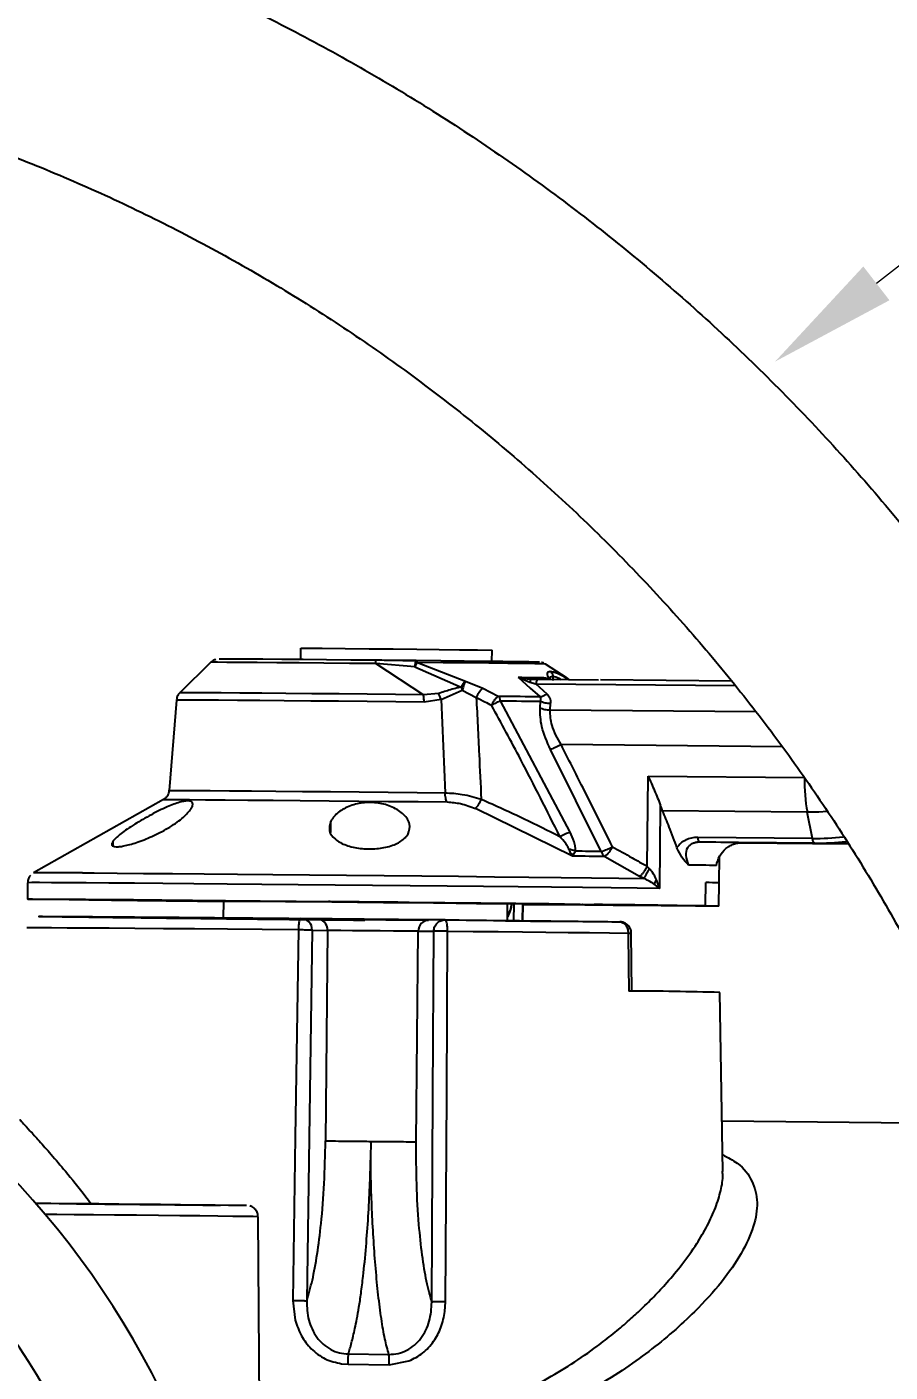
# Model space of a CAD drawing. Header units: millimetres. Extents: x 2448 to 4397, y 790 to 2168.
# Drawn here: x 3206.5 to 3273.9, y 1201.8 to 1306.9 of the extents above; entities that cross this region are included whole.
import ezdxf

# ---------------------------------------------------------------- set-up
doc = ezdxf.new("R2010")
doc.units = ezdxf.units.MM
doc.layers.add('AM_5', color=3, linetype='Continuous', lineweight=25)
doc.layers.add('标注', color=3, linetype='Continuous', lineweight=13)
doc.styles.add('SLDTEXTSTYLE1', font='txt.shx', dxfattribs={"width": 0.7, "bigfont": 'gbcbig.shx'})
doc.dimstyles.new('SLDDIMSTYLE12$0', dxfattribs={"dimtxt": 12, "dimasz": 10, "dimexe": 0, "dimexo": 0.0625, "dimgap": 0.875, "dimtad": 1, "dimdec": 1, "dimlfac": 1.8, "dimrnd": 1e-09, "dimzin": 12, "dimdsep": 46, "dimtxsty": 'SLDTEXTSTYLE1', "dimcen": 0.09, "dimdle": 8.16, "dimclrd": 3, "dimclre": 3, "dimadec": 0, "dimazin": 3, "dimtfac": 1, "dimtdec": 1, "dimtofl": 0, "dimtmove": 0, "dimatfit": 3, "dimfxl": 0, "dimfrac": 2, "dimtolj": 1, "dimlwd": 5, "dimlwe": 5, "dimarcsym": 0})
doc.dimstyles.new('SLDDIMSTYLE12$3', dxfattribs={"dimtxt": 12, "dimasz": 10, "dimexe": 0, "dimexo": 0.0625, "dimgap": 0.875, "dimtad": 1, "dimdec": 1, "dimlfac": 1.8, "dimrnd": 1e-09, "dimzin": 12, "dimdsep": 46, "dimtxsty": 'SLDTEXTSTYLE1', "dimcen": 0.09, "dimdle": 8.16, "dimclrd": 3, "dimclre": 3, "dimadec": 0, "dimazin": 3, "dimtfac": 1, "dimtdec": 1, "dimtofl": 0, "dimtmove": 0, "dimatfit": 3, "dimfxl": 0, "dimfrac": 2, "dimtolj": 1, "dimlwd": 5, "dimlwe": 5, "dimarcsym": 0})

# ---------------------------------------------------------------- blocks, each defined once
blk = doc.blocks.new('*D56')
at = {"layer": 'Defpoints', "color": 0, "transparency": 16777216}
for p in [(3156.38, 1331.76), (3156.38, 1170.64), (3470.4, 1160.77)]:
    blk.add_point(p, dxfattribs=at)
at = {"layer": '标注', "color": 3, "linetype": 'Continuous', "lineweight": 5, "transparency": 16777216}
for p, q in [((3156.38, 1170.7), (3156.38, 1331.76)), ((3460.4, 1331.76), (3166.38, 1331.76))]:
    blk.add_line(p, q, dxfattribs=at)
at = {"layer": '标注', "color": 3, "lineweight": 5, "transparency": 16777216}
blk.add_line((3470.4, 1160.83), (3470.4, 1331.76), dxfattribs=at)
at = {"layer": '标注', "color": 3, "transparency": 16777216}
for points in [[(3166.38, 1333.43), (3166.38, 1330.09), (3156.38, 1331.76)], [(3460.4, 1333.43), (3460.4, 1330.09), (3470.4, 1331.76)]]:
    blk.add_solid(points, dxfattribs=at)
at = {"layer": '标注', "color": 0, "transparency": 16777216, "insert": (3313.39, 1346.35), "char_height": 12, "attachment_point": 5, "style": 'SLDTEXTSTYLE1'}
blk.add_mtext('\\A1;{\\H2.28571x;315}', dxfattribs=at)
blk = doc.blocks.new('*D60')
at = {"layer": 'Defpoints', "color": 0, "transparency": 16777216}
for p in [(3420.38, 1272.29), (3690.58, 1272.29), (3156.38, 1170.64)]:
    blk.add_point(p, dxfattribs=at)
at = {"layer": '标注', "color": 3, "linetype": 'Continuous', "lineweight": 5, "transparency": 16777216}
for p, q in [((3420.45, 1272.29), (3690.58, 1272.29)), ((3690.58, 1180.64), (3690.58, 1262.29))]:
    blk.add_line(p, q, dxfattribs=at)
at = {"layer": '标注', "color": 3, "lineweight": 5, "transparency": 16777216}
blk.add_line((3156.44, 1170.64), (3690.58, 1170.64), dxfattribs=at)
at = {"layer": '标注', "color": 3, "transparency": 16777216}
for points in [[(3688.91, 1262.29), (3692.25, 1262.29), (3690.58, 1272.29)], [(3688.91, 1180.64), (3692.25, 1180.64), (3690.58, 1170.64)]]:
    blk.add_solid(points, dxfattribs=at)
at = {"layer": '标注', "color": 0, "transparency": 16777216, "insert": (3678.28, 1221.46), "char_height": 10, "attachment_point": 5, "rotation": 90, "style": 'SLDTEXTSTYLE1'}
blk.add_mtext('\\A1;{\\H2.28571x;115}', dxfattribs=at)
blk = doc.blocks.new('*D52')
at = {"layer": 'AM_5', "color": 3, "linetype": 'Continuous', "lineweight": 5, "transparency": 16777216}
blk.add_line((3306.54, 1312.84), (3272.85, 1286.84), dxfattribs=at)
at = {"layer": 'AM_5', "color": 3, "lineweight": 5, "transparency": 16777216}
for p, q in [((3205.48, 1234.9), (3205.66, 1234.9)), ((3205.57, 1234.81), (3205.57, 1234.99))]:
    blk.add_line(p, q, dxfattribs=at)
at = {"layer": 'AM_5', "color": 3, "transparency": 16777216}
blk.add_solid([(3271.83, 1288.16), (3273.87, 1285.52), (3264.94, 1280.73)], dxfattribs=at)
at = {"layer": 'Defpoints', "color": 0, "transparency": 16777216}
for p in [(3264.94, 1280.73), (3146.2, 1189.07)]:
    blk.add_point(p, dxfattribs=at)
at = {"layer": 'AM_5', "color": 0, "transparency": 16777216, "insert": (3289.45, 1308.33), "char_height": 12, "attachment_point": 5, "rotation": 37.6642, "style": 'SLDTEXTSTYLE1'}
blk.add_mtext('\\A1;%%C345', dxfattribs=at)

msp = doc.modelspace()

# ---------------------------------------------------------------- linework, layer by layer
at = {"color": 7, "linetype": 'Continuous', "lineweight": 25}
for p, q in [((3227.908, 1257.455), (3227.917, 1258.352)), ((3242.831, 1257.303), (3242.84, 1258.196)), ((3220.879, 1257.239), (3218.454, 1254.861)), ((3236.899, 1257.338), (3233.748, 1257.395)), ((3233.765, 1257.138), (3237.473, 1254.704)), ((3236.81, 1256.892), (3233.765, 1257.138)), ((3236.81, 1256.892), (3240.424, 1255.309)), ((3237.018, 1257.231), (3240.752, 1255.765)), ((3248.706, 1256.014), (3247.013, 1257.104)), ((3240.752, 1255.765), (3242.107, 1255.218)), ((3244.878, 1256.073), (3245.799, 1255.685)), ((3244.878, 1256.073), (3245.582, 1255.962)), ((3245.582, 1255.962), (3245.819, 1255.925)), ((3245.799, 1255.685), (3246.25, 1255.562)), ((3246.398, 1255.896), (3245.811, 1255.917)), ((3245.819, 1255.925), (3246.452, 1255.919)), ((3246.452, 1255.919), (3251.151, 1255.875)), ((3247.575, 1256.147), (3247.572, 1255.818)), ((3248.684, 1256.016), (3248.701, 1255.994)), ((3261.551, 1255.778), (3251.302, 1255.873)), ((3238.643, 1254.802), (3237.473, 1254.704)), ((3238.874, 1254.336), (3240.496, 1255.053)), ((3240.496, 1255.053), (3241.607, 1254.494)), ((3242.107, 1255.218), (3243.323, 1254.608)), ((3246.25, 1255.562), (3247.12, 1254.785)), ((3246.25, 1255.562), (3261.848, 1255.417)), ((3218.187, 1254.29), (3217.623, 1247.231)), ((3238.874, 1254.336), (3237.531, 1254.13)), ((3238.874, 1254.336), (3239.173, 1247.049)), ((3248.933, 1243.986), (3243.503, 1254.234)), ((3246.585, 1253.674), (3246.614, 1254.197)), ((3247.365, 1253.515), (3247.404, 1254.038)), ((3263.424, 1253.365), (3247.365, 1253.515)), ((3251.362, 1242.46), (3247.4, 1250.429)), ((3265.511, 1250.648), (3248.224, 1250.809)), ((3254.955, 1241.3), (3255.025, 1248.345)), ((3255.025, 1248.345), (3267.236, 1248.232)), ((3217.168, 1246.519), (3207.029, 1240.799)), ((3249.12, 1242.098), (3241.533, 1245.812)), ((3255.932, 1239.566), (3255.996, 1246.054)), ((3267.457, 1245.527), (3256.155, 1245.633)), ((3267.858, 1243.48), (3267.457, 1245.527)), ((3230.238, 1243.948), (3230.246, 1244.837)), ((3213.254, 1242.884), (3213.258, 1243.302)), ((3258.724, 1243.161), (3259.06, 1243.229)), ((3267.858, 1243.48), (3258.905, 1243.564)), ((3268.053, 1243.117), (3259.1, 1243.2)), ((3262.325, 1243.144), (3270.642, 1243.067)), ((3270.638, 1243.072), (3268.053, 1243.117)), ((3249.12, 1242.098), (3248.997, 1242.275)), ((3249.12, 1242.098), (3249.197, 1242.218)), ((3251.634, 1242.068), (3254.344, 1240.529)), ((3260.574, 1240.007), (3260.594, 1242.036)), ((3255.111, 1241.134), (3254.955, 1241.3)), ((3206.571, 1240.024), (3206.558, 1238.743)), ((3254.656, 1240.36), (3254.344, 1240.529)), ((3255.932, 1239.566), (3255.494, 1239.91)), ((3255.932, 1239.566), (3255.685, 1240.246)), ((3259.51, 1238.233), (3259.528, 1240.033)), ((3260.556, 1238.207), (3260.574, 1240.007)), ((3213.213, 1238.696), (3213.213, 1238.7)), ((3221.858, 1238.591), (3221.844, 1237.262)), ((3230.184, 1238.549), (3230.184, 1238.553)), ((3244.025, 1238.382), (3244.012, 1237.052)), ((3244.545, 1237.047), (3244.558, 1238.377)), ((3245.203, 1238.362), (3245.19, 1237.041)), ((3245.203, 1238.362), (3245.256, 1238.359)), ((3245.243, 1237.041), (3245.256, 1238.359)), ((3250.859, 1238.316), (3250.859, 1238.314)), ((3229.119, 1237.21), (3227.912, 1237.236)), ((3239.175, 1237.124), (3237.969, 1237.122)), ((3228.788, 1236.327), (3229.995, 1236.301)), ((3229.995, 1236.301), (3229.832, 1219.863)), ((3236.911, 1219.793), (3237.075, 1236.231)), ((3237.075, 1236.231), (3238.281, 1236.233)), ((3253.764, 1231.53), (3253.703, 1236.083)), ((3260.857, 1217.47), (3260.63, 1231.456)), ((3275.689, 1221.247), (3260.794, 1221.395)), ((3233.365, 1218.5), (3233.396, 1219.822)), ((3233.37, 1219.822), (3233.396, 1219.822)), ((3224.837, 1177.45), (3224.563, 1213.932)), ((3227.285, 1207.403), (3227.469, 1205.858)), ((3239.158, 1206.521), (3239.21, 1207.284)), ((3231.633, 1203.215), (3234.78, 1203.183)), ((3231.091, 1202.446), (3231.589, 1202.409)), ((3231.589, 1202.409), (3234.807, 1202.377)), ((3234.807, 1202.377), (3236.35, 1202.667))]:
    msp.add_line(p, q, dxfattribs=at)
at = {"color": 7, "linetype": 'Continuous', "lineweight": 25, "flags": 128}
for points in [[(3227.917, 1258.352), (3229.583, 1258.337), (3231.377, 1258.32), (3233.242, 1258.302), (3235.123, 1258.283), (3236.962, 1258.264), (3238.704, 1258.246), (3240.296, 1258.228), (3241.688, 1258.211), (3242.84, 1258.196)], [(3233.764, 1257.138), (3231.702, 1257.158), (3229.692, 1257.177), (3227.787, 1257.194), (3226.036, 1257.209), (3224.485, 1257.222), (3223.173, 1257.231), (3222.134, 1257.238), (3221.396, 1257.241), (3220.977, 1257.241), (3220.879, 1257.239)], [(3233.766, 1257.4), (3231.806, 1257.419), (3229.896, 1257.437), (3228.085, 1257.454), (3226.42, 1257.468), (3224.945, 1257.48), (3223.698, 1257.489), (3222.711, 1257.495), (3222.009, 1257.498), (3221.611, 1257.498), (3221.518, 1257.496)], [(3246.534, 1257.247), (3246.525, 1257.248), (3246.282, 1257.255), (3245.717, 1257.265), (3244.846, 1257.277), (3243.689, 1257.293), (3242.277, 1257.31), (3240.647, 1257.329), (3238.839, 1257.349), (3236.901, 1257.369)], [(3247.013, 1257.104), (3247.003, 1257.105), (3246.751, 1257.112), (3246.165, 1257.122), (3245.26, 1257.135), (3244.06, 1257.151), (3242.596, 1257.169), (3240.904, 1257.189), (3239.029, 1257.209), (3237.018, 1257.231)], [(3244.878, 1256.073), (3245.158, 1256.07), (3245.429, 1256.066), (3245.69, 1256.063), (3245.942, 1256.06), (3246.184, 1256.057), (3246.415, 1256.054), (3246.637, 1256.051), (3246.848, 1256.048)], [(3244.878, 1256.073), (3245.822, 1255.232), (3246.565, 1254.569)], [(3248.706, 1256.014), (3248.701, 1256.015), (3248.684, 1256.016)], [(3237.473, 1254.704), (3235.3, 1254.726), (3233.094, 1254.748), (3230.901, 1254.769), (3228.766, 1254.789), (3226.736, 1254.808), (3224.851, 1254.824), (3223.152, 1254.838), (3221.674, 1254.849), (3220.447, 1254.857), (3219.498, 1254.862), (3218.847, 1254.864), (3218.506, 1254.863), (3218.454, 1254.861)], [(3243.323, 1254.608), (3243.765, 1254.603), (3244.197, 1254.598), (3244.619, 1254.593), (3245.03, 1254.588), (3245.431, 1254.583), (3245.82, 1254.578), (3246.198, 1254.574), (3246.565, 1254.569)], [(3237.531, 1254.13), (3235.321, 1254.153), (3233.077, 1254.175), (3230.847, 1254.197), (3228.676, 1254.217), (3226.61, 1254.236), (3224.694, 1254.252), (3222.965, 1254.266), (3221.462, 1254.278), (3220.214, 1254.286), (3219.249, 1254.291), (3218.586, 1254.293), (3218.24, 1254.292), (3218.187, 1254.29)], [(3243.501, 1254.234), (3243.922, 1254.229), (3244.335, 1254.224), (3244.739, 1254.22), (3245.134, 1254.215), (3245.519, 1254.21), (3245.894, 1254.206), (3246.259, 1254.202), (3246.614, 1254.197)], [(3217.623, 1247.231), (3217.669, 1247.233), (3218.002, 1247.235), (3218.651, 1247.233), (3219.602, 1247.228), (3220.835, 1247.22), (3222.327, 1247.209), (3224.047, 1247.195), (3225.961, 1247.178), (3228.029, 1247.16), (3230.21, 1247.139), (3232.461, 1247.118), (3234.735, 1247.095), (3236.988, 1247.072), (3239.173, 1247.049)], [(3217.168, 1246.519), (3217.215, 1246.521), (3217.558, 1246.523), (3218.225, 1246.521), (3219.202, 1246.516), (3220.47, 1246.507), (3222.004, 1246.496), (3223.772, 1246.481), (3225.739, 1246.465), (3227.865, 1246.446), (3230.107, 1246.425), (3232.421, 1246.402), (3234.759, 1246.379), (3237.074, 1246.356), (3239.32, 1246.332)], [(3269.008, 1245.588), (3268.367, 1245.545), (3267.457, 1245.527)], [(3268.053, 1243.117), (3268.024, 1243.123), (3267.996, 1243.142), (3267.969, 1243.172), (3267.943, 1243.214), (3267.919, 1243.266), (3267.896, 1243.329), (3267.876, 1243.4), (3267.858, 1243.48)], [(3251.634, 1242.068), (3251.341, 1242.071), (3251.042, 1242.075), (3250.736, 1242.079), (3250.425, 1242.082), (3250.107, 1242.086), (3249.784, 1242.09), (3249.455, 1242.094), (3249.12, 1242.098)], [(3251.362, 1242.46), (3251.124, 1242.463), (3250.883, 1242.466), (3250.637, 1242.469), (3250.387, 1242.472), (3250.133, 1242.475), (3249.875, 1242.478), (3249.613, 1242.482), (3249.347, 1242.485)], [(3255.932, 1239.566), (3254.159, 1239.588), (3252.142, 1239.613), (3249.907, 1239.639), (3247.479, 1239.667), (3244.887, 1239.695), (3242.161, 1239.725), (3239.334, 1239.755), (3236.438, 1239.784), (3233.509, 1239.814), (3230.581, 1239.843), (3227.687, 1239.87), (3224.864, 1239.897), (3222.143, 1239.921), (3219.557, 1239.944), (3217.136, 1239.965), (3214.909, 1239.983), (3212.903, 1239.998), (3211.14, 1240.011), (3209.642, 1240.02), (3208.427, 1240.026), (3207.508, 1240.03), (3206.897, 1240.029), (3206.601, 1240.026), (3206.571, 1240.024)], [(3210.851, 1240.79), (3211.761, 1240.784), (3213.565, 1240.771), (3215.615, 1240.755), (3217.884, 1240.737), (3220.346, 1240.716), (3222.97, 1240.692), (3225.723, 1240.667), (3228.572, 1240.64), (3231.483, 1240.612), (3234.42, 1240.583), (3237.346, 1240.554), (3240.226, 1240.524), (3243.024, 1240.494), (3245.707, 1240.465), (3248.242, 1240.436), (3250.597, 1240.409), (3252.744, 1240.384), (3254.656, 1240.36)], [(3207.604, 1238.717), (3206.952, 1238.73), (3206.611, 1238.739), (3206.587, 1238.746), (3206.878, 1238.749), (3207.483, 1238.749), (3208.393, 1238.746), (3209.598, 1238.74), (3211.084, 1238.73), (3212.833, 1238.718), (3214.826, 1238.703), (3217.038, 1238.685), (3219.444, 1238.665), (3222.015, 1238.642), (3224.721, 1238.618), (3227.531, 1238.591), (3230.412, 1238.564), (3233.33, 1238.535), (3236.25, 1238.506), (3239.139, 1238.476), (3241.962, 1238.447), (3244.687, 1238.417), (3247.281, 1238.389), (3249.715, 1238.361), (3251.958, 1238.335), (3253.987, 1238.31), (3255.775, 1238.287), (3257.303, 1238.267), (3258.553, 1238.249), (3259.51, 1238.233)], [(3221.857, 1238.539), (3219.833, 1238.562), (3217.4, 1238.589), (3215.156, 1238.616), (3213.128, 1238.64), (3211.339, 1238.663), (3209.811, 1238.684), (3208.561, 1238.702), (3207.604, 1238.717)], [(3213.213, 1238.696), (3213.098, 1238.699), (3213.363, 1238.699), (3213.975, 1238.695), (3214.86, 1238.688), (3215.911, 1238.678), (3217.003, 1238.667), (3218.002, 1238.656), (3218.789, 1238.646), (3219.268, 1238.64)], [(3219.268, 1238.64), (3219.383, 1238.636), (3219.118, 1238.636), (3218.506, 1238.641), (3217.621, 1238.648), (3216.57, 1238.658), (3215.479, 1238.669), (3214.479, 1238.68), (3213.692, 1238.689), (3213.213, 1238.696)], [(3221.858, 1238.589), (3221.399, 1238.593), (3221.06, 1238.595), (3220.927, 1238.594), (3221.013, 1238.592), (3221.31, 1238.588), (3221.787, 1238.582), (3221.858, 1238.581)], [(3221.858, 1238.591), (3221.893, 1238.593), (3222.225, 1238.594), (3222.897, 1238.591), (3223.888, 1238.585), (3225.169, 1238.576), (3226.702, 1238.564), (3228.441, 1238.549), (3230.332, 1238.531), (3232.321, 1238.512), (3234.347, 1238.492), (3236.348, 1238.472), (3238.267, 1238.451), (3240.044, 1238.432), (3241.626, 1238.413), (3242.967, 1238.397), (3244.025, 1238.382)], [(3230.184, 1238.549), (3230.07, 1238.553), (3230.334, 1238.552), (3230.946, 1238.548), (3231.831, 1238.541), (3232.883, 1238.531), (3233.974, 1238.52), (3234.973, 1238.509), (3235.76, 1238.5), (3236.24, 1238.493)], [(3236.24, 1238.493), (3236.354, 1238.489), (3236.089, 1238.49), (3235.478, 1238.494), (3234.593, 1238.501), (3233.541, 1238.511), (3232.45, 1238.522), (3231.45, 1238.533), (3230.663, 1238.542), (3230.184, 1238.549)], [(3245.203, 1238.362), (3245.715, 1238.358), (3246.054, 1238.356), (3246.187, 1238.356), (3246.101, 1238.358), (3245.805, 1238.363), (3245.327, 1238.368), (3244.714, 1238.375), (3244.025, 1238.382)], [(3259.51, 1238.233), (3260.162, 1238.221), (3260.503, 1238.211), (3260.527, 1238.205), (3260.236, 1238.201), (3259.631, 1238.201), (3258.721, 1238.204), (3257.516, 1238.211), (3256.03, 1238.22), (3254.281, 1238.232), (3252.288, 1238.248), (3250.076, 1238.265), (3247.671, 1238.286), (3245.256, 1238.307)], [(3254.319, 1238.282), (3253.998, 1238.286), (3253.462, 1238.292), (3252.793, 1238.3), (3252.093, 1238.306), (3251.469, 1238.312), (3251.015, 1238.315), (3250.801, 1238.316), (3250.859, 1238.314)], [(3250.859, 1238.314), (3251.181, 1238.309), (3251.717, 1238.303), (3252.385, 1238.296), (3253.085, 1238.289), (3253.71, 1238.284), (3254.163, 1238.28), (3254.378, 1238.28), (3254.319, 1238.282)], [(3226.653, 1237.222), (3224.742, 1237.239), (3223.023, 1237.253), (3221.535, 1237.264), (3220.311, 1237.272), (3219.377, 1237.277), (3218.753, 1237.279), (3218.454, 1237.277), (3218.427, 1237.275)], [(3226.279, 1237.198), (3226.491, 1237.199), (3227.011, 1237.197), (3227.817, 1237.192), (3228.872, 1237.184), (3230.132, 1237.173), (3231.54, 1237.16), (3233.036, 1237.146), (3234.554, 1237.131), (3236.028, 1237.115), (3237.394, 1237.1), (3237.864, 1237.095)], [(3206.513, 1236.517), (3206.552, 1236.52), (3206.866, 1236.523), (3207.493, 1236.523), (3208.426, 1236.52), (3209.652, 1236.513), (3211.159, 1236.504), (3212.928, 1236.491), (3214.939, 1236.476), (3217.168, 1236.457), (3219.589, 1236.437), (3222.173, 1236.414), (3224.891, 1236.389), (3227.71, 1236.363)], [(3227.71, 1236.363), (3227.472, 1220.146), (3227.285, 1207.403)], [(3228.788, 1236.327), (3228.55, 1220.11), (3228.362, 1207.367)], [(3237.075, 1236.231), (3236.709, 1236.232), (3236.044, 1236.237), (3235.141, 1236.245), (3234.088, 1236.255), (3232.982, 1236.266), (3231.928, 1236.277), (3231.026, 1236.287), (3230.361, 1236.296), (3229.995, 1236.301)], [(3238.132, 1207.27), (3238.216, 1223.489), (3238.281, 1236.233)], [(3239.21, 1207.284), (3239.294, 1223.504), (3239.361, 1236.247)], [(3239.361, 1236.247), (3241.361, 1236.226), (3243.316, 1236.206), (3245.213, 1236.185), (3247.042, 1236.165), (3248.792, 1236.145), (3250.453, 1236.126), (3252.014, 1236.107), (3253.467, 1236.09)], [(3253.467, 1236.09), (3253.501, 1233.556), (3253.528, 1231.566)], [(3207.186, 1214.993), (3207.606, 1214.992), (3208.378, 1214.988), (3209.416, 1214.98), (3210.682, 1214.97), (3212.126, 1214.957), (3213.692, 1214.942), (3215.321, 1214.926), (3216.95, 1214.91), (3218.517, 1214.893), (3219.961, 1214.877), (3221.226, 1214.863), (3222.265, 1214.85), (3223.036, 1214.839), (3223.512, 1214.831), (3223.671, 1214.826)], [(3209.022, 1214.971), (3209.022, 1214.971), (3209.179, 1214.967), (3209.645, 1214.959), (3210.396, 1214.949), (3211.393, 1214.937), (3212.588, 1214.924), (3213.919, 1214.909), (3215.321, 1214.895)], [(3215.321, 1214.895), (3216.723, 1214.882), (3218.055, 1214.869), (3219.249, 1214.859), (3220.247, 1214.851), (3220.997, 1214.846), (3221.463, 1214.845), (3221.621, 1214.846)], [(3224.563, 1213.932), (3224.512, 1213.935), (3224.173, 1213.942), (3223.526, 1213.952), (3222.595, 1213.964), (3221.41, 1213.979), (3220.014, 1213.995), (3218.455, 1214.012), (3216.787, 1214.029), (3215.068, 1214.047), (3213.358, 1214.063), (3211.715, 1214.078), (3210.197, 1214.092), (3208.856, 1214.103), (3207.945, 1214.11)]]:
    msp.add_lwpolyline(points, dxfattribs=at)
at = {"color": 7, "linetype": 'Continuous', "lineweight": 25}
for centre, radius, start, end in [((3238.216, 1256.261), 1.541, 141.02718, 155.85543), ((3236.844, 1257.203), 0.176, 9.15304, 71.18066), ((3241.987, 1254.531), 1.746, 135.02485, 153.53385), ((3243.582, 1253.664), 2.142, 133.50192, 157.21721), ((3242.604, 1254.03), 0.923, 12.74472, 38.73483), ((3280.966, 1247.994), 13.732, 179.00735, 190.34641), ((3240.049, 1247.247), 2.064, 315.96973, 340.40994), ((3256.383, 994.251), 248.964, 88.63245, 89.37469), ((3268.025, 1261.457), 17.977, 269.46721, 277.13383), ((3268.223, 1261.427), 18.311, 269.46742, 277.09332), ((3248.731, 1241.257), 1.374, 63.36173, 85.31069), ((3248.822, 1241.269), 1.021, 68.44078, 80.12527), ((3249.751, 1247.345), 5.144, 288.24589, 298.84642), ((3252.168, 1242.728), 0.85, 198.39146, 231.03853), ((3250.393, 1243.649), 2.01, 308.11923, 336.27057), ((3254.941, 993.029), 248.397, 88.75198, 89.25514), ((3208.464, 1033.756), 207.048, 89.33921, 90.397), ((3256.62, 1239.493), 1.201, 141.17844, 159.68658), ((3259.472, 1217.017), 23.016, 87.25703, 89.86151), ((3156.377, 1170.555), 67.5, 10.54851, 92.46086), ((3242.988, 1238.428), 1.382, 318.07056, 357.96119), ((3227.896, 1236.344), 0.892, 358.94916, 88.97148), ((3229.103, 1236.318), 0.892, 358.94916, 88.97148), ((3237.967, 1236.23), 0.892, 89.88976, 179.91207), ((3248.873, 1627.608), 390.587, 269.26834, 269.83804), ((3239.012, 1221.93), 14.322, 88.60341, 92.92198), ((3251.378, 862.442), 369.13, 88.5638, 89.66629), ((3156.377, 1170.553), 59.613, 13.09228, 89.91829), ((3156.377, 1170.566), 52.929, 13.09228, 89.91829)]:
    msp.add_arc(centre, radius, start, end, dxfattribs=at)
for points, knots in [([(3004.749, 1193.304), (3004.581, 1192.123), (3004.103, 1188.762), (3003.535, 1183.195), (3003.134, 1176.603), (3003.021, 1170), (3003.191, 1163.399), (3003.646, 1156.81), (3004.383, 1150.248), (3005.403, 1143.723), (3006.702, 1137.248), (3008.28, 1130.836), (3010.131, 1124.497), (3012.254, 1118.243), (3014.644, 1112.087), (3017.297, 1106.04), (3020.208, 1100.112), (3023.371, 1094.315), (3026.781, 1088.66), (3030.432, 1083.156), (3034.316, 1077.815), (3038.426, 1072.646), (3042.755, 1067.659), (3047.294, 1062.863), (3052.036, 1058.267), (3056.972, 1053.879), (3062.091, 1049.708), (3067.386, 1045.761), (3072.845, 1042.045), (3078.46, 1038.568), (3084.219, 1035.336), (3090.112, 1032.355), (3096.127, 1029.63), (3102.254, 1027.167), (3108.482, 1024.97), (3114.799, 1023.043), (3121.192, 1021.39), (3127.651, 1020.014), (3134.163, 1018.917), (3140.717, 1018.101), (3147.299, 1017.568), (3153.898, 1017.319), (3160.502, 1017.355), (3167.098, 1017.674), (3173.674, 1018.278), (3180.219, 1019.164), (3186.719, 1020.331), (3193.162, 1021.776), (3199.538, 1023.498), (3205.833, 1025.492), (3212.037, 1027.756), (3218.138, 1030.285), (3224.124, 1033.074), (3229.984, 1036.118), (3235.708, 1039.412), (3241.285, 1042.949), (3246.704, 1046.723), (3251.956, 1050.726), (3257.031, 1054.952), (3261.919, 1059.393), (3266.611, 1064.04), (3271.099, 1068.884), (3275.374, 1073.918), (3279.428, 1079.13), (3283.255, 1084.513), (3286.846, 1090.055), (3290.195, 1095.747), (3293.296, 1101.577), (3296.143, 1107.536), (3298.731, 1113.611), (3301.055, 1119.793), (3303.111, 1126.069), (3304.894, 1132.427), (3306.402, 1138.856), (3307.632, 1145.345), (3308.582, 1151.88), (3309.249, 1158.45), (3309.633, 1165.043), (3309.733, 1171.646), (3309.548, 1178.247), (3309.079, 1184.834), (3308.327, 1191.395), (3307.293, 1197.918), (3305.98, 1204.39), (3304.389, 1210.799), (3302.523, 1217.134), (3300.387, 1223.383), (3297.984, 1229.534), (3295.318, 1235.576), (3292.394, 1241.497), (3289.218, 1247.287), (3285.796, 1252.935), (3282.133, 1258.43), (3278.238, 1263.763), (3274.117, 1268.923), (3269.777, 1273.901), (3265.227, 1278.687), (3260.475, 1283.273), (3255.53, 1287.65), (3250.402, 1291.811), (3245.099, 1295.746), (3239.631, 1299.45), (3234.009, 1302.915), (3228.243, 1306.134), (3222.344, 1309.102), (3216.322, 1311.814), (3210.19, 1314.264), (3203.957, 1316.447), (3197.637, 1318.361), (3191.24, 1320), (3184.778, 1321.362), (3178.263, 1322.445), (3171.708, 1323.247), (3165.125, 1323.765), (3158.525, 1324), (3151.921, 1323.95), (3145.326, 1323.616), (3138.751, 1322.999), (3132.209, 1322.099), (3125.711, 1320.918), (3119.271, 1319.458), (3112.899, 1317.723), (3106.608, 1315.715), (3100.409, 1313.437), (3094.314, 1310.895), (3088.334, 1308.093), (3082.48, 1305.037), (3076.763, 1301.731), (3071.194, 1298.182), (3065.783, 1294.396), (3060.54, 1290.381), (3055.474, 1286.144), (3050.596, 1281.693), (3045.914, 1277.036), (3041.436, 1272.182), (3037.172, 1267.139), (3033.129, 1261.918), (3029.314, 1256.527), (3025.735, 1250.977), (3022.398, 1245.278), (3019.31, 1239.441), (3016.476, 1233.476), (3013.901, 1227.395), (3011.59, 1221.208), (3009.548, 1214.928), (3007.778, 1208.566), (3006.286, 1202.133), (3005.324, 1197.034), (3004.868, 1194.081), (3004.749, 1193.304)], [0, 0, 0, 0, 0.00371707, 0.01057073, 0.01742476, 0.02427878, 0.03113281, 0.03798684, 0.04484087, 0.0516949, 0.05854893, 0.06540296, 0.07225699, 0.07911102, 0.08596505, 0.09281907, 0.0996731, 0.10652713, 0.11338116, 0.12023519, 0.12708922, 0.13394325, 0.14079728, 0.14765131, 0.15450534, 0.16135937, 0.1682134, 0.17506743, 0.18192146, 0.18877549, 0.19562952, 0.20248355, 0.20933758, 0.21619161, 0.22304564, 0.22989967, 0.2367537, 0.24360773, 0.25046176, 0.25731579, 0.26416982, 0.27102385, 0.27787788, 0.28473191, 0.29158594, 0.29843997, 0.305294, 0.31214803, 0.31900206, 0.32585609, 0.33271012, 0.33956415, 0.34641818, 0.35327221, 0.36012624, 0.36698027, 0.3738343, 0.38068833, 0.38754236, 0.39439639, 0.40125042, 0.40810445, 0.41495848, 0.42181251, 0.42866653, 0.43552056, 0.44237459, 0.44922862, 0.45608265, 0.46293668, 0.46979071, 0.47664474, 0.48349877, 0.4903528, 0.49720683, 0.50406086, 0.51091488, 0.51776891, 0.52462294, 0.53147697, 0.538331, 0.54518503, 0.55203906, 0.55889309, 0.56574712, 0.57260114, 0.57945517, 0.5863092, 0.59316323, 0.60001726, 0.60687129, 0.61372532, 0.62057935, 0.62743338, 0.63428741, 0.64114144, 0.64799547, 0.6548495, 0.66170352, 0.66855755, 0.67541158, 0.68226561, 0.68911964, 0.69597367, 0.7028277, 0.70968173, 0.71653576, 0.72338979, 0.73024382, 0.73709785, 0.74395188, 0.75080591, 0.75765994, 0.76451397, 0.771368, 0.77822203, 0.78507606, 0.79193009, 0.79878412, 0.80563816, 0.81249219, 0.81934622, 0.82620025, 0.83305428, 0.83990831, 0.84676234, 0.85361637, 0.8604704, 0.86732443, 0.87417846, 0.88103249, 0.88788652, 0.89474054, 0.90159457, 0.9084486, 0.91530263, 0.92215666, 0.92901069, 0.93586472, 0.94271875, 0.94957278, 0.95642681, 0.96328084, 0.97013487, 0.9769889, 0.98384293, 0.99069696, 0.99755098, 1, 1, 1, 1]), ([(3124.233, 1302.064), (3125.661, 1302.411), (3129.098, 1303.246), (3134.615, 1304.248), (3140.758, 1305.113), (3146.937, 1305.685), (3153.134, 1305.976), (3159.338, 1305.983), (3165.537, 1305.705), (3171.716, 1305.143), (3177.862, 1304.299), (3183.964, 1303.174), (3190.007, 1301.771), (3195.98, 1300.092), (3201.87, 1298.141), (3207.664, 1295.923), (3213.35, 1293.441), (3218.917, 1290.701), (3224.352, 1287.709), (3229.645, 1284.471), (3234.783, 1280.994), (3239.757, 1277.286), (3244.556, 1273.353), (3249.169, 1269.204), (3253.588, 1264.848), (3257.802, 1260.295), (3261.803, 1255.553), (3265.582, 1250.633), (3269.133, 1245.545), (3272.446, 1240.299), (3275.515, 1234.907), (3278.334, 1229.38), (3280.897, 1223.73), (3283.198, 1217.968), (3285.233, 1212.107), (3286.997, 1206.159), (3288.487, 1200.136), (3289.699, 1194.051), (3290.629, 1187.917), (3291.286, 1181.747), (3291.628, 1175.554), (3291.748, 1171.271), (3291.673, 1169.059), (3291.668, 1168.913)], [0, 0, 0, 0, 0.0178666, 0.0430042, 0.0681417, 0.0932792, 0.1184167, 0.1435543, 0.1686918, 0.1938293, 0.2189668, 0.2441044, 0.2692419, 0.2943794, 0.319517, 0.3446545, 0.369792, 0.3949295, 0.4200671, 0.4452046, 0.4703421, 0.4954797, 0.5206172, 0.5457547, 0.5708923, 0.5960298, 0.6211673, 0.6463048, 0.6714424, 0.6965799, 0.7217174, 0.746855, 0.7719925, 0.79713, 0.8222676, 0.8474051, 0.8725426, 0.8976802, 0.9228177, 0.9479552, 0.9730928, 0.9982303, 1, 1, 1, 1]), ([(3221.276, 1257.462), (3221.239, 1257.452), (3221.139, 1257.423), (3220.995, 1257.351), (3220.922, 1257.264), (3220.894, 1257.232)], [0, 0, 0, 0, 0.2609504, 0.7233234, 1, 1, 1, 1]), ([(3236.901, 1257.369), (3236.279, 1257.375), (3235.236, 1257.386), (3234.189, 1257.396), (3233.766, 1257.4)], [0, 0, 0, 0, 0.5961974, 1, 1, 1, 1]), ([(3236.901, 1257.369), (3236.892, 1257.365), (3236.873, 1257.356), (3236.86, 1257.275), (3236.823, 1257.13), (3236.814, 1256.975), (3236.81, 1256.892)], [0, 0, 0, 0, 0.2100867, 0.4354712, 0.6954439, 1, 1, 1, 1]), ([(3246.886, 1257.169), (3246.874, 1257.175), (3246.824, 1257.201), (3246.75, 1257.22), (3246.705, 1257.229), (3246.691, 1257.232)], [0, 0, 0, 0, 0.1840892, 0.7448256, 1, 1, 1, 1]), ([(3240.752, 1255.765), (3240.736, 1255.726), (3240.704, 1255.648), (3240.64, 1255.475), (3240.576, 1255.293), (3240.528, 1255.151), (3240.504, 1255.077), (3240.497, 1255.056), (3240.496, 1255.053)], [0, 0, 0, 0, 0.2498824, 0.4997694, 0.7496604, 0.9255481, 0.9908934, 1, 1, 1, 1]), ([(3245.819, 1255.925), (3245.817, 1255.922), (3245.814, 1255.916), (3245.808, 1255.867), (3245.803, 1255.792), (3245.8, 1255.72), (3245.799, 1255.685)], [0, 0, 0, 0, 0.25096798, 0.50425433, 0.75535715, 1, 1, 1, 1]), ([(3246.848, 1256.048), (3246.901, 1256.043), (3246.982, 1256.036), (3247.133, 1255.989), (3247.221, 1255.95), (3247.264, 1255.931)], [0, 0, 0, 0, 0.4918514, 0.7535128, 1, 1, 1, 1]), ([(3247.377, 1256.529), (3247.27, 1256.5), (3247.056, 1256.442), (3247.194, 1256.101), (3247.264, 1255.931)], [0, 0, 0, 0, 0.4984638, 1, 1, 1, 1]), ([(3247.377, 1255.942), (3247.373, 1255.954), (3247.313, 1256.127), (3247.449, 1256.137), (3247.575, 1256.147)], [0, 0, 0, 0, 0.0684547, 1, 1, 1, 1]), ([(3248.82, 1255.903), (3248.508, 1256.079), (3247.89, 1256.428), (3247.547, 1256.496), (3247.377, 1256.529)], [0, 0, 0, 0, 0.5045108, 1, 1, 1, 1]), ([(3247.377, 1256.529), (3247.406, 1256.507), (3247.465, 1256.461), (3247.528, 1256.365), (3247.569, 1256.259), (3247.573, 1256.184), (3247.576, 1256.147)], [0, 0, 0, 0, 0.24926267, 0.50442706, 0.75727034, 1, 1, 1, 1]), ([(3247.575, 1256.147), (3247.721, 1256.13), (3247.885, 1256.112), (3248.203, 1255.923), (3248.238, 1255.902)], [0, 0, 0, 0, 0.88864902, 1, 1, 1, 1]), ([(3248.701, 1255.994), (3248.713, 1255.983), (3248.737, 1255.963), (3248.793, 1255.923), (3248.82, 1255.903)], [0, 0, 0, 0, 0.5174709, 1, 1, 1, 1]), ([(3218.539, 1254.918), (3218.482, 1254.873), (3218.345, 1254.765), (3218.223, 1254.542), (3218.208, 1254.374), (3218.203, 1254.308)], [0, 0, 0, 0, 0.301277, 0.7249479, 1, 1, 1, 1]), ([(3240.424, 1255.309), (3240.321, 1255.287), (3240.038, 1255.227), (3239.436, 1255.053), (3238.954, 1254.9), (3238.643, 1254.802)], [0, 0, 0, 0, 0.1685681, 0.4640042, 1, 1, 1, 1]), ([(3238.874, 1254.336), (3238.84, 1254.421), (3238.771, 1254.59), (3238.686, 1254.732), (3238.643, 1254.802)], [0, 0, 0, 0, 0.5021576, 1, 1, 1, 1]), ([(3240.424, 1255.309), (3240.424, 1255.309), (3240.424, 1255.309), (3240.424, 1255.309), (3240.424, 1255.309), (3240.435, 1255.269), (3240.458, 1255.185), (3240.483, 1255.098), (3240.496, 1255.053)], [0, 0, 0, 0, 0.0000335, 0.000106, 0.0003683, 0.001362, 0.4820163, 1, 1, 1, 1]), ([(3242.803, 1253.883), (3242.844, 1253.963), (3242.9, 1254.072), (3242.991, 1254.218), (3243.082, 1254.355), (3243.205, 1254.508), (3243.284, 1254.574), (3243.324, 1254.607)], [0, 0, 0, 0, 0.2498451, 0.3419699, 0.5003268, 0.7501647, 1, 1, 1, 1]), ([(3246.565, 1254.569), (3246.607, 1254.571), (3246.693, 1254.574), (3246.835, 1254.617), (3246.98, 1254.685), (3247.074, 1254.752), (3247.12, 1254.785)], [0, 0, 0, 0, 0.2474529, 0.4999677, 0.7524992, 1, 1, 1, 1]), ([(3247.12, 1254.785), (3247.208, 1254.684), (3247.393, 1254.469), (3247.4, 1254.187), (3247.404, 1254.038)], [0, 0, 0, 0, 0.471381, 1, 1, 1, 1]), ([(3241.607, 1254.494), (3241.679, 1253.007), (3241.809, 1250.361), (3241.937, 1247.715), (3241.993, 1246.555)], [0, 0, 0, 0, 0.5617548, 1, 1, 1, 1]), ([(3241.607, 1254.494), (3241.828, 1254.383), (3242.228, 1254.182), (3242.625, 1253.976), (3242.803, 1253.884)], [0, 0, 0, 0, 0.5530907, 1, 1, 1, 1]), ([(3248.131, 1243.637), (3247.128, 1245.643), (3245.405, 1249.089), (3243.57, 1252.47), (3242.803, 1253.884)], [0, 0, 0, 0, 0.5820752, 1, 1, 1, 1]), ([(3246.614, 1254.197), (3246.637, 1254.268), (3246.669, 1254.368), (3246.63, 1254.496), (3246.586, 1254.546), (3246.565, 1254.569)], [0, 0, 0, 0, 0.5578773, 0.7889784, 1, 1, 1, 1]), ([(3247.4, 1250.429), (3247.13, 1251.031), (3246.63, 1252.147), (3246.599, 1253.193), (3246.585, 1253.674)], [0, 0, 0, 0, 0.5395057, 1, 1, 1, 1]), ([(3247.365, 1253.515), (3247.298, 1253.512), (3247.162, 1253.506), (3246.954, 1253.535), (3246.753, 1253.589), (3246.641, 1253.646), (3246.585, 1253.674)], [0, 0, 0, 0, 0.2424888, 0.4944094, 0.7492399, 1, 1, 1, 1]), ([(3247.404, 1254.038), (3247.335, 1254.035), (3247.195, 1254.028), (3246.982, 1254.057), (3246.781, 1254.111), (3246.669, 1254.169), (3246.614, 1254.197)], [0, 0, 0, 0, 0.24650305, 0.50000514, 0.75350455, 1, 1, 1, 1]), ([(3248.224, 1250.809), (3247.947, 1251.309), (3247.44, 1252.225), (3247.388, 1253.112), (3247.365, 1253.515)], [0, 0, 0, 0, 0.54481002, 1, 1, 1, 1]), ([(3248.224, 1250.809), (3248.152, 1250.77), (3248.006, 1250.69), (3247.778, 1250.58), (3247.566, 1250.488), (3247.455, 1250.448), (3247.4, 1250.429)], [0, 0, 0, 0, 0.2471244, 0.5027753, 0.7569558, 1, 1, 1, 1]), ([(3252.233, 1242.84), (3251.473, 1244.375), (3250.153, 1247.04), (3248.798, 1249.686), (3248.224, 1250.809)], [0, 0, 0, 0, 0.5757941, 1, 1, 1, 1]), ([(3255.025, 1248.345), (3255.195, 1247.966), (3255.542, 1247.186), (3255.842, 1246.438), (3255.996, 1246.054)], [0, 0, 0, 0, 0.4867384, 1, 1, 1, 1]), ([(3217.609, 1247.244), (3217.603, 1247.161), (3217.59, 1246.987), (3217.461, 1246.769), (3217.317, 1246.611), (3217.214, 1246.551), (3217.175, 1246.528)], [0, 0, 0, 0, 0.2796357, 0.58935903, 0.84568764, 1, 1, 1, 1]), ([(3219.34, 1245.801), (3219.387, 1245.891), (3219.477, 1246.062), (3219.466, 1246.251), (3219.353, 1246.372), (3219.139, 1246.422), (3218.837, 1246.402), (3218.314, 1246.284), (3217.43, 1245.949), (3216.177, 1245.329), (3214.899, 1244.589), (3213.799, 1243.854), (3213.434, 1243.481), (3213.258, 1243.302)], [0, 0, 0, 0, 0.0639786, 0.1218211, 0.1774323, 0.2306963, 0.2827302, 0.3360924, 0.449634, 0.5803058, 0.7241629, 0.8675599, 1, 1, 1, 1]), ([(3236.293, 1243.85), (3236.364, 1244.097), (3236.507, 1244.593), (3236.024, 1245.349), (3235.268, 1245.865), (3234.533, 1246.13), (3233.977, 1246.251), (3233.411, 1246.299), (3232.849, 1246.278), (3232.297, 1246.19), (3231.57, 1245.978), (3230.732, 1245.533), (3230.415, 1245.078), (3230.246, 1244.837)], [0, 0, 0, 0, 0.1426319, 0.2854821, 0.4161443, 0.4747377, 0.529504, 0.5816768, 0.6338546, 0.6858561, 0.7410149, 0.8625746, 1, 1, 1, 1]), ([(3239.173, 1247.049), (3239.621, 1247.025), (3240.572, 1246.975), (3241.502, 1246.7), (3241.993, 1246.555)], [0, 0, 0, 0, 0.4713852, 1, 1, 1, 1]), ([(3239.32, 1246.332), (3239.672, 1246.304), (3240.431, 1246.245), (3241.149, 1245.963), (3241.533, 1245.812)], [0, 0, 0, 0, 0.4644483, 1, 1, 1, 1]), ([(3241.993, 1246.555), (3243.114, 1246.054), (3245.182, 1245.13), (3247.205, 1244.106), (3248.131, 1243.637)], [0, 0, 0, 0, 0.5421666, 1, 1, 1, 1]), ([(3213.258, 1243.302), (3213.212, 1243.233), (3213.122, 1243.098), (3213.132, 1242.956), (3213.249, 1242.865), (3213.47, 1242.828), (3213.785, 1242.846), (3214.327, 1242.939), (3215.225, 1243.196), (3216.475, 1243.706), (3217.729, 1244.377), (3218.803, 1245.134), (3219.163, 1245.582), (3219.34, 1245.801)], [0, 0, 0, 0, 0.0608535, 0.1193328, 0.1758288, 0.2307749, 0.2847904, 0.339989, 0.4550176, 0.579343, 0.7165648, 0.8612718, 1, 1, 1, 1]), ([(3256.155, 1245.633), (3256.124, 1245.71), (3256.068, 1245.846), (3256.018, 1245.991), (3255.996, 1246.054)], [0, 0, 0, 0, 0.5613069, 1, 1, 1, 1]), ([(3257.278, 1242.746), (3257.079, 1243.29), (3256.725, 1244.255), (3256.328, 1245.214), (3256.155, 1245.633)], [0, 0, 0, 0, 0.5638275, 1, 1, 1, 1]), ([(3230.246, 1244.837), (3230.173, 1244.58), (3230.03, 1244.079), (3230.435, 1243.508), (3230.965, 1243.152), (3231.438, 1242.945), (3231.967, 1242.794), (3232.531, 1242.699), (3233.114, 1242.659), (3233.698, 1242.673), (3234.271, 1242.739), (3235.002, 1242.902), (3235.826, 1243.246), (3236.132, 1243.642), (3236.293, 1243.85)], [0, 0, 0, 0, 0.1454096, 0.2843678, 0.3500183, 0.4113214, 0.4701235, 0.5269841, 0.5816264, 0.6365696, 0.6922624, 0.749136, 0.868448, 1, 1, 1, 1]), ([(3248.131, 1243.637), (3248.199, 1243.674), (3248.34, 1243.748), (3248.559, 1243.848), (3248.766, 1243.933), (3248.878, 1243.969), (3248.933, 1243.986)], [0, 0, 0, 0, 0.2454954, 0.5, 0.7545047, 1, 1, 1, 1]), ([(3248.844, 1242.626), (3248.813, 1242.698), (3248.744, 1242.862), (3248.507, 1243.206), (3248.282, 1243.464), (3248.131, 1243.637)], [0, 0, 0, 0, 0.2031095, 0.4647797, 1, 1, 1, 1]), ([(3249.347, 1242.485), (3249.349, 1242.595), (3249.352, 1242.83), (3249.226, 1243.345), (3249.049, 1243.733), (3248.933, 1243.986)], [0, 0, 0, 0, 0.2320046, 0.4979825, 1, 1, 1, 1]), ([(3258.905, 1243.564), (3258.734, 1243.555), (3258.394, 1243.538), (3257.939, 1243.376), (3257.545, 1243.117), (3257.369, 1242.873), (3257.278, 1242.746)], [0, 0, 0, 0, 0.2428985, 0.4817256, 0.7308225, 1, 1, 1, 1]), ([(3258.729, 1243.158), (3258.652, 1243.138), (3258.473, 1243.091), (3258.255, 1242.946), (3258.008, 1242.65), (3257.906, 1242.112), (3258.075, 1241.658), (3258.171, 1241.404)], [0, 0, 0, 0, 0.08684435, 0.20009834, 0.32159235, 0.62007321, 1, 1, 1, 1]), ([(3259.1, 1243.2), (3258.987, 1243.2), (3258.856, 1243.199), (3258.745, 1243.163), (3258.729, 1243.158)], [0, 0, 0, 0, 0.8531109, 1, 1, 1, 1]), ([(3259.043, 1243.226), (3259.025, 1243.247), (3258.989, 1243.289), (3258.941, 1243.405), (3258.917, 1243.511), (3258.905, 1243.564)], [0, 0, 0, 0, 0.3310183, 0.6655091, 1, 1, 1, 1]), ([(3259.1, 1243.2), (3259.08, 1243.201), (3259.061, 1243.202), (3259.043, 1243.226), (3259.043, 1243.226)], [0, 0, 0, 0, 0.989725, 1, 1, 1, 1]), ([(3260.352, 1241.367), (3260.417, 1241.618), (3260.534, 1242.066), (3260.958, 1242.598), (3261.371, 1242.893), (3261.682, 1243.04), (3262.009, 1243.131), (3262.218, 1243.14), (3262.325, 1243.144)], [0, 0, 0, 0, 0.3361377, 0.600486, 0.7079626, 0.8081701, 0.9019917, 1, 1, 1, 1]), ([(3248.844, 1242.626), (3248.868, 1242.557), (3248.912, 1242.429), (3248.97, 1242.324), (3248.997, 1242.275)], [0, 0, 0, 0, 0.5364801, 1, 1, 1, 1]), ([(3249.197, 1242.218), (3249.224, 1242.264), (3249.27, 1242.341), (3249.325, 1242.442), (3249.347, 1242.485)], [0, 0, 0, 0, 0.5830316, 1, 1, 1, 1]), ([(3252.233, 1242.84), (3252.746, 1242.552), (3253.655, 1242.041), (3254.561, 1241.525), (3254.955, 1241.3)], [0, 0, 0, 0, 0.5642907, 1, 1, 1, 1]), ([(3258.171, 1241.404), (3258, 1241.585), (3257.683, 1241.919), (3257.406, 1242.485), (3257.278, 1242.746)], [0, 0, 0, 0, 0.54060427, 1, 1, 1, 1]), ([(3254.955, 1241.3), (3254.906, 1241.212), (3254.804, 1241.03), (3254.631, 1240.788), (3254.467, 1240.604), (3254.384, 1240.553), (3254.344, 1240.529)], [0, 0, 0, 0, 0.2423334, 0.4999392, 0.757578, 1, 1, 1, 1]), ([(3255.111, 1241.134), (3255.068, 1241.048), (3254.978, 1240.874), (3254.845, 1240.638), (3254.729, 1240.451), (3254.68, 1240.39), (3254.656, 1240.36)], [0, 0, 0, 0, 0.2432266, 0.5000017, 0.7567759, 1, 1, 1, 1]), ([(3255.685, 1240.246), (3255.588, 1240.444), (3255.435, 1240.76), (3255.199, 1241.033), (3255.111, 1241.134)], [0, 0, 0, 0, 0.6290875, 1, 1, 1, 1]), ([(3206.801, 1240.598), (3206.766, 1240.561), (3206.661, 1240.447), (3206.578, 1240.239), (3206.584, 1240.078), (3206.586, 1240.023)], [0, 0, 0, 0, 0.2408743, 0.7401486, 1, 1, 1, 1]), ([(3255.494, 1239.91), (3255.354, 1240.001), (3255.109, 1240.162), (3254.792, 1240.3), (3254.656, 1240.36)], [0, 0, 0, 0, 0.5684211, 1, 1, 1, 1]), ([(3244.014, 1237.305), (3244.019, 1237.31), (3244.114, 1237.401), (3244.227, 1237.696), (3244.355, 1238.052), (3244.383, 1238.347), (3244.386, 1238.379)], [0, 0, 0, 0, 0.01833947, 0.38596655, 0.93353555, 1, 1, 1, 1]), ([(3249.932, 1238.324), (3249.919, 1238.325), (3249.864, 1238.326), (3250.186, 1238.325), (3250.86, 1238.32), (3251.827, 1238.311), (3252.904, 1238.301), (3253.927, 1238.29), (3254.775, 1238.28), (3255.048, 1238.276), (3255.184, 1238.274)], [0, 0, 0, 0, 0.0394831, 0.1766998, 0.3139165, 0.4511332, 0.5883499, 0.7255666, 0.8627833, 1, 1, 1, 1]), ([(3232.901, 1237.076), (3232.12, 1237.084), (3229.592, 1237.109), (3225.396, 1237.153), (3220.571, 1237.205), (3216.28, 1237.254), (3212.687, 1237.298), (3209.91, 1237.336), (3208.071, 1237.364), (3207.293, 1237.383), (3207.564, 1237.392), (3208.851, 1237.39), (3211.13, 1237.377), (3214.326, 1237.355), (3218.29, 1237.323), (3222.854, 1237.283), (3226.223, 1237.252), (3227.912, 1237.236)], [0, 0, 0, 0, 0.0309274, 0.100154, 0.1694004, 0.2386703, 0.307809, 0.3769504, 0.4462275, 0.5155062, 0.5846514, 0.6537913, 0.7230533, 0.7922766, 0.8615269, 0.9305741, 1, 1, 1, 1]), ([(3237.969, 1237.122), (3237.862, 1237.122), (3237.628, 1237.123), (3236.743, 1237.129), (3235.344, 1237.141), (3233.544, 1237.158), (3231.743, 1237.176), (3230.345, 1237.192), (3229.459, 1237.204), (3229.225, 1237.208), (3229.119, 1237.21)], [0, 0, 0, 0, 0.0982615, 0.2162826, 0.352483, 0.5, 0.647517, 0.7837174, 0.9017385, 1, 1, 1, 1]), ([(3239.175, 1237.124), (3240.625, 1237.109), (3243.506, 1237.078), (3247.198, 1237.037), (3250.326, 1237.002), (3251.981, 1236.982), (3252.814, 1236.972)], [0, 0, 0, 0, 0.28139, 0.5594014, 0.7783752, 1, 1, 1, 1]), ([(3253.7, 1236.083), (3253.701, 1236.09), (3253.718, 1236.206), (3253.641, 1236.438), (3253.457, 1236.724), (3253.198, 1236.898), (3252.977, 1236.959), (3252.861, 1236.972), (3252.817, 1236.971), (3252.814, 1236.971)], [0, 0, 0, 0, 0.0153241, 0.2537482, 0.4986458, 0.7489153, 0.9052118, 0.993601, 1, 1, 1, 1]), ([(3227.71, 1236.363), (3227.768, 1236.363), (3227.888, 1236.361), (3228.069, 1236.358), (3228.244, 1236.354), (3228.404, 1236.35), (3228.544, 1236.344), (3228.659, 1236.339), (3228.745, 1236.333), (3228.774, 1236.329), (3228.788, 1236.327)], [0, 0, 0, 0, 0.1237333, 0.25, 0.3762667, 0.5, 0.6237333, 0.75, 0.8762667, 1, 1, 1, 1]), ([(3253.467, 1236.09), (3253.509, 1236.09), (3253.594, 1236.089), (3253.67, 1236.087), (3253.706, 1236.085), (3253.7, 1236.084), (3253.699, 1236.083)], [0, 0, 0, 0, 0.2979324, 0.6034708, 0.9090091, 1, 1, 1, 1]), ([(3206.005, 1221.489), (3205.997, 1221.493), (3205.972, 1221.504), (3206.215, 1221.234), (3206.71, 1220.699), (3207.451, 1219.889), (3208.391, 1218.83), (3209.608, 1217.387), (3210.679, 1216.09), (3211.384, 1215.126), (3211.524, 1214.936)], [0, 0, 0, 0, 0.0623056, 0.2038952, 0.3445349, 0.4850956, 0.6268646, 0.7710925, 0.9547632, 1, 1, 1, 1]), ([(3228.362, 1207.367), (3228.514, 1207.878), (3228.815, 1208.895), (3229.195, 1210.972), (3229.516, 1213.501), (3229.756, 1216.508), (3229.807, 1218.743), (3229.832, 1219.863)], [0, 0, 0, 0, 0.1874088, 0.3735473, 0.5602457, 0.7795336, 1, 1, 1, 1]), ([(3238.132, 1207.27), (3237.991, 1207.783), (3237.71, 1208.808), (3237.372, 1210.892), (3237.1, 1213.432), (3236.921, 1216.443), (3236.914, 1218.677), (3236.911, 1219.793)], [0, 0, 0, 0, 0.1870083, 0.3738258, 0.5605054, 0.7803409, 1, 1, 1, 1]), ([(3260.836, 1218.785), (3261.245, 1218.569), (3262.323, 1217.999), (3263.23, 1216.75), (3263.653, 1215.094), (3263.34, 1213.181), (3262.383, 1211.086), (3260.829, 1208.836), (3258.957, 1206.769), (3256.997, 1204.947), (3255.108, 1203.411), (3252.996, 1201.906), (3250.684, 1200.466), (3248.181, 1199.142), (3245.067, 1197.773), (3241.193, 1196.512), (3236.48, 1195.668), (3232.408, 1195.591), (3229.205, 1195.915), (3226.853, 1196.294), (3225.401, 1196.748), (3224.691, 1196.971)], [0, 0, 0, 0, 0.0405041, 0.1068182, 0.1733596, 0.2386251, 0.3054083, 0.3711863, 0.4377968, 0.4823669, 0.5263905, 0.5701557, 0.6157065, 0.6597452, 0.7026848, 0.7690427, 0.8353234, 0.9015232, 0.9347905, 0.9681346, 1, 1, 1, 1]), ([(3231.633, 1203.215), (3231.668, 1203.353), (3231.773, 1203.759), (3231.958, 1204.43), (3232.137, 1205.225), (3232.287, 1205.969), (3232.448, 1206.883), (3232.615, 1207.99), (3232.808, 1209.536), (3233.002, 1211.52), (3233.172, 1213.882), (3233.293, 1216.208), (3233.342, 1217.753), (3233.365, 1218.5)], [0, 0, 0, 0, 0.0518772, 0.1524878, 0.2064005, 0.2681154, 0.3376461, 0.4150168, 0.5002278, 0.6370449, 0.7659436, 0.8869195, 1, 1, 1, 1]), ([(3234.78, 1203.183), (3234.672, 1203.566), (3234.457, 1204.331), (3234.187, 1205.92), (3233.951, 1207.765), (3233.752, 1209.821), (3233.59, 1211.993), (3233.468, 1214.2), (3233.383, 1216.369), (3233.367, 1217.805), (3233.358, 1218.499)], [0, 0, 0, 0, 0.1366493, 0.2730537, 0.4074137, 0.5380671, 0.6635943, 0.7828859, 0.8951691, 1, 1, 1, 1]), ([(3224.675, 1199.02), (3224.691, 1199.014), (3225.562, 1198.66), (3227.924, 1198.027), (3231.779, 1197.391), (3236.285, 1197.524), (3239.848, 1198.251), (3242.528, 1199.132), (3244.671, 1200.003), (3246.87, 1201.098), (3249.082, 1202.427), (3250.848, 1203.658), (3252.289, 1204.775), (3253.386, 1205.701), (3254.447, 1206.668), (3255.481, 1207.687), (3256.602, 1208.898), (3257.755, 1210.291), (3258.815, 1211.778), (3259.68, 1213.257), (3260.324, 1214.653), (3260.716, 1215.976), (3260.889, 1216.93), (3260.841, 1217.395), (3260.831, 1217.488)], [0, 0, 0, 0, 0.00093012, 0.05213698, 0.12998065, 0.20566796, 0.28503183, 0.32172886, 0.35956138, 0.41392266, 0.46259384, 0.51316586, 0.5471344, 0.57962599, 0.6082295, 0.64496265, 0.68206909, 0.72972949, 0.7852597, 0.83451185, 0.88520263, 0.93768369, 0.98750314, 1, 1, 1, 1]), ([(3224.548, 1213.932), (3224.552, 1213.98), (3224.561, 1214.129), (3224.47, 1214.348), (3224.324, 1214.551), (3224.162, 1214.681), (3224.03, 1214.753), (3223.955, 1214.775), (3223.934, 1214.782)], [0, 0, 0, 0, 0.1266753, 0.3915867, 0.6058403, 0.7868285, 0.9379818, 1, 1, 1, 1]), ([(3227.285, 1207.403), (3227.344, 1207.402), (3227.463, 1207.401), (3227.644, 1207.398), (3227.819, 1207.394), (3227.979, 1207.389), (3228.119, 1207.384), (3228.233, 1207.378), (3228.32, 1207.373), (3228.348, 1207.369), (3228.362, 1207.367)], [0, 0, 0, 0, 0.1237487, 0.2500187, 0.376279, 0.5, 0.6237395, 0.7500062, 0.8762698, 1, 1, 1, 1]), ([(3228.362, 1207.367), (3228.385, 1206.859), (3228.429, 1205.852), (3228.973, 1204.701), (3229.626, 1203.968), (3230.223, 1203.548), (3230.903, 1203.269), (3231.389, 1203.233), (3231.632, 1203.215)], [0, 0, 0, 0, 0.2566918, 0.5084306, 0.6328147, 0.7558991, 0.878044, 1, 1, 1, 1]), ([(3234.78, 1203.184), (3235.023, 1203.197), (3235.508, 1203.225), (3236.193, 1203.487), (3236.798, 1203.895), (3237.466, 1204.613), (3238.034, 1205.754), (3238.099, 1206.761), (3238.132, 1207.27)], [0, 0, 0, 0, 0.1216848, 0.2436394, 0.3665866, 0.4908705, 0.7427966, 1, 1, 1, 1]), ([(3236.35, 1202.667), (3236.719, 1202.851), (3237.468, 1203.225), (3238.301, 1204.172), (3238.912, 1205.28), (3239.076, 1206.104), (3239.158, 1206.521)], [0, 0, 0, 0, 0.2467046, 0.4997683, 0.7468748, 1, 1, 1, 1]), ([(3239.21, 1207.284), (3239.074, 1207.285), (3238.804, 1207.287), (3238.458, 1207.284), (3238.222, 1207.278), (3238.162, 1207.273), (3238.132, 1207.27)], [0, 0, 0, 0, 0.2799949, 0.5581407, 0.7800037, 1, 1, 1, 1]), ([(3227.469, 1205.858), (3227.609, 1205.44), (3227.885, 1204.616), (3228.702, 1203.571), (3229.769, 1202.747), (3230.653, 1202.546), (3231.091, 1202.446)], [0, 0, 0, 0, 0.24910313, 0.4901997, 0.74728171, 1, 1, 1, 1]), ([(3231.589, 1202.409), (3231.591, 1202.495), (3231.594, 1202.667), (3231.604, 1202.9), (3231.617, 1203.096), (3231.627, 1203.176), (3231.632, 1203.215)], [0, 0, 0, 0, 0.2506754, 0.4980464, 0.7510697, 1, 1, 1, 1]), ([(3234.807, 1202.377), (3234.807, 1202.461), (3234.807, 1202.633), (3234.802, 1202.869), (3234.793, 1203.066), (3234.784, 1203.145), (3234.78, 1203.183)], [0, 0, 0, 0, 0.244843, 0.5001263, 0.7553423, 1, 1, 1, 1])]:
    msp.add_open_spline(points, degree=3, knots=knots, dxfattribs=at)
for points in [[(3233.765, 1257.138), (3233.765, 1257.177), (3233.766, 1257.256), (3233.766, 1257.337), (3233.767, 1257.391), (3233.767, 1257.397), (3233.766, 1257.4)], [(3246.452, 1255.919), (3246.432, 1255.914), (3246.394, 1255.906), (3246.339, 1255.832), (3246.289, 1255.72), (3246.263, 1255.615), (3246.25, 1255.562)], [(3237.531, 1254.13), (3237.528, 1254.237), (3237.522, 1254.452), (3237.489, 1254.62), (3237.473, 1254.704)], [(3243.502, 1254.233), (3243.449, 1254.212), (3243.344, 1254.17), (3243.165, 1254.085), (3242.98, 1253.988), (3242.862, 1253.918), (3242.803, 1253.883)], [(3239.32, 1246.332), (3239.3, 1246.373), (3239.258, 1246.456), (3239.213, 1246.631), (3239.181, 1246.831), (3239.176, 1246.976), (3239.173, 1247.049)], [(3227.912, 1237.236), (3227.887, 1237.223), (3227.837, 1237.198), (3227.771, 1236.998), (3227.723, 1236.71), (3227.714, 1236.479), (3227.71, 1236.363)], [(3238.281, 1236.233), (3238.296, 1236.351), (3238.325, 1236.586), (3238.533, 1236.882), (3238.827, 1237.087), (3239.059, 1237.112), (3239.175, 1237.124)], [(3239.361, 1236.247), (3239.358, 1236.363), (3239.354, 1236.594), (3239.311, 1236.883), (3239.25, 1237.085), (3239.2, 1237.111), (3239.175, 1237.124)], [(3252.813, 1236.972), (3252.898, 1236.958), (3253.069, 1236.93), (3253.284, 1236.727), (3253.435, 1236.437), (3253.457, 1236.205), (3253.467, 1236.09)], [(3229.832, 1219.863), (3229.949, 1219.861), (3230.183, 1219.857), (3231.027, 1219.847), (3232.121, 1219.835), (3232.954, 1219.826), (3233.37, 1219.822)], [(3233.396, 1219.822), (3233.81, 1219.818), (3234.639, 1219.81), (3235.724, 1219.8), (3236.562, 1219.794), (3236.795, 1219.793), (3236.911, 1219.793)]]:
    msp.add_open_spline(points, degree=3, dxfattribs=at)

# ---------------------------------------------------------------- dimensions: what is measured, and where the dimension line sits
at = {"layer": 'AM_5'}
dim = msp.add_diameter_dim_2p(p1=(3146.196, 1189.072), p2=(3264.937, 1280.727), text='%%C345', dimstyle='SLDDIMSTYLE12$3', override={"dimlfac": 1, "dimpost": ''}, dxfattribs=at)
dim.commit()
dim.dimension.update_dxf_attribs({"geometry": '*D52', "text_midpoint": (3289.452, 1308.334)})
at = {"layer": '标注'}
dim = msp.add_linear_dim(base=(3156.377, 1331.761), p1=(3470.397, 1160.767), p2=(3156.377, 1170.637), text='{\\H2.28571x;315}', dimstyle='SLDDIMSTYLE12$0', override={"dimtdec": 3, "dimtzin": 0}, dxfattribs=at)
dim.commit()
dim.dimension.update_dxf_attribs({"geometry": '*D56', "text_midpoint": (3313.387, 1331.761), "dimtype": 160})
dim = msp.add_linear_dim(base=(3690.579, 1272.291), p1=(3156.377, 1170.637), p2=(3420.385, 1272.291), angle=90, text='{\\H2.28571x;115}', dimstyle='SLDDIMSTYLE12$0', override={"dimtxt": 10, "dimtdec": 3, "dimtzin": 0}, dxfattribs=at)
dim.commit()
dim.dimension.update_dxf_attribs({"geometry": '*D60', "text_midpoint": (3678.276, 1221.464)})

doc.saveas('drawing.dxf')
